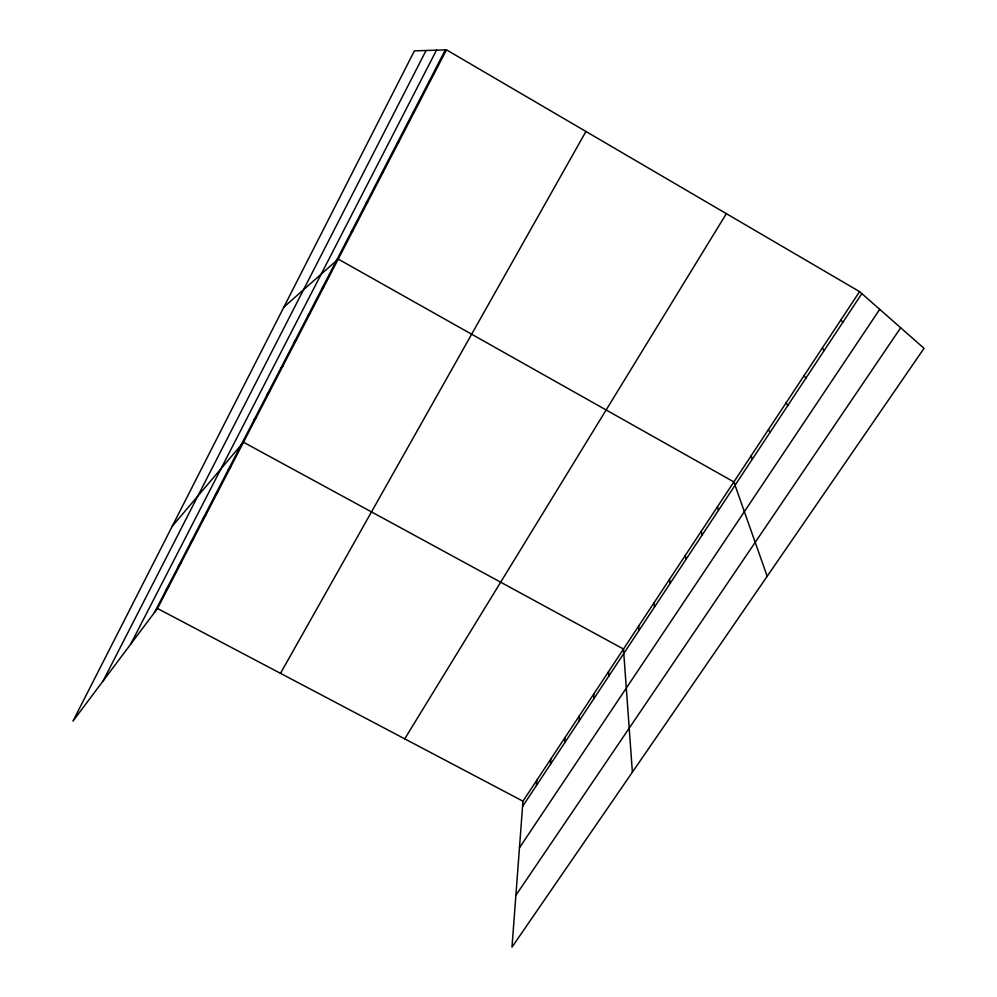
<?xml version="1.0" encoding="UTF-8"?>
<svg xmlns="http://www.w3.org/2000/svg" width="997" height="997" viewBox="0 0 997 997"><rect width="100%" height="100%" fill="white"/><g stroke="black" fill="none" stroke-linecap="round" stroke-linejoin="round"><path stroke-width="1.5" d="M579.269 720.756L579.269 715.958M564.813 742.603L564.925 737.68M550.556 764.163L550.755 759.128M536.473 785.449L536.772 780.29M859.576 291.623L522.964 801.189L511.984 947.15L924.045 348.327L859.576 291.623L446.469 49.85L414.403 50.872L72.955 721.143L157.489 608.482L446.469 49.85M103.102 680.976L426.08 50.498M130.619 644.299L436.499 50.162M154.46 612.532L445.36 49.887M280.493 673.349L585.937 131.479M404.732 738.852L726.364 213.657M522.578 806.461L861.832 293.617M519.462 847.774L879.715 309.344M515.885 895.306L900.677 327.776M166.312 589.588L169.291 585.675M178.338 566.333L181.242 562.57M190.527 542.767L193.356 539.153M202.877 518.876L205.644 515.412M215.402 494.662L218.081 491.347M228.089 470.11L230.706 466.957M172.232 526.254L243.492 442.232L623.474 649.035L632.385 772.177M254.011 419.974L256.466 417.157M267.246 394.376L269.614 391.734M280.668 368.416L282.949 365.949M294.277 342.083L296.483 339.803M308.098 315.376L310.204 313.282M322.106 288.27L324.112 286.376M283.858 307.126L338.232 259.083L733.867 481.912L767.179 576.278M351.193 232.014L353 230.544M366.285 202.827L367.993 201.568M381.614 173.179L383.209 172.157M397.18 143.07L398.65 142.284M412.982 112.499L414.341 111.951M429.046 81.442L430.28 81.143M157.489 608.482L522.964 801.189M840.795 320.037L842.889 322.243M822.313 348.028L824.232 350.445M804.093 375.607L805.863 378.212M786.147 402.776L787.767 405.567M768.463 429.545L769.933 432.524M751.04 455.916L752.361 459.081M717.441 506.788L718.488 510.302M701.24 531.314L702.162 534.99M685.263 555.503L686.048 559.329M669.498 579.369L670.171 583.345M653.945 602.898L654.493 607.036M638.616 626.128L639.04 630.391M608.544 671.642L608.756 676.178M593.813 693.937L593.913 698.61"/></g></svg>
